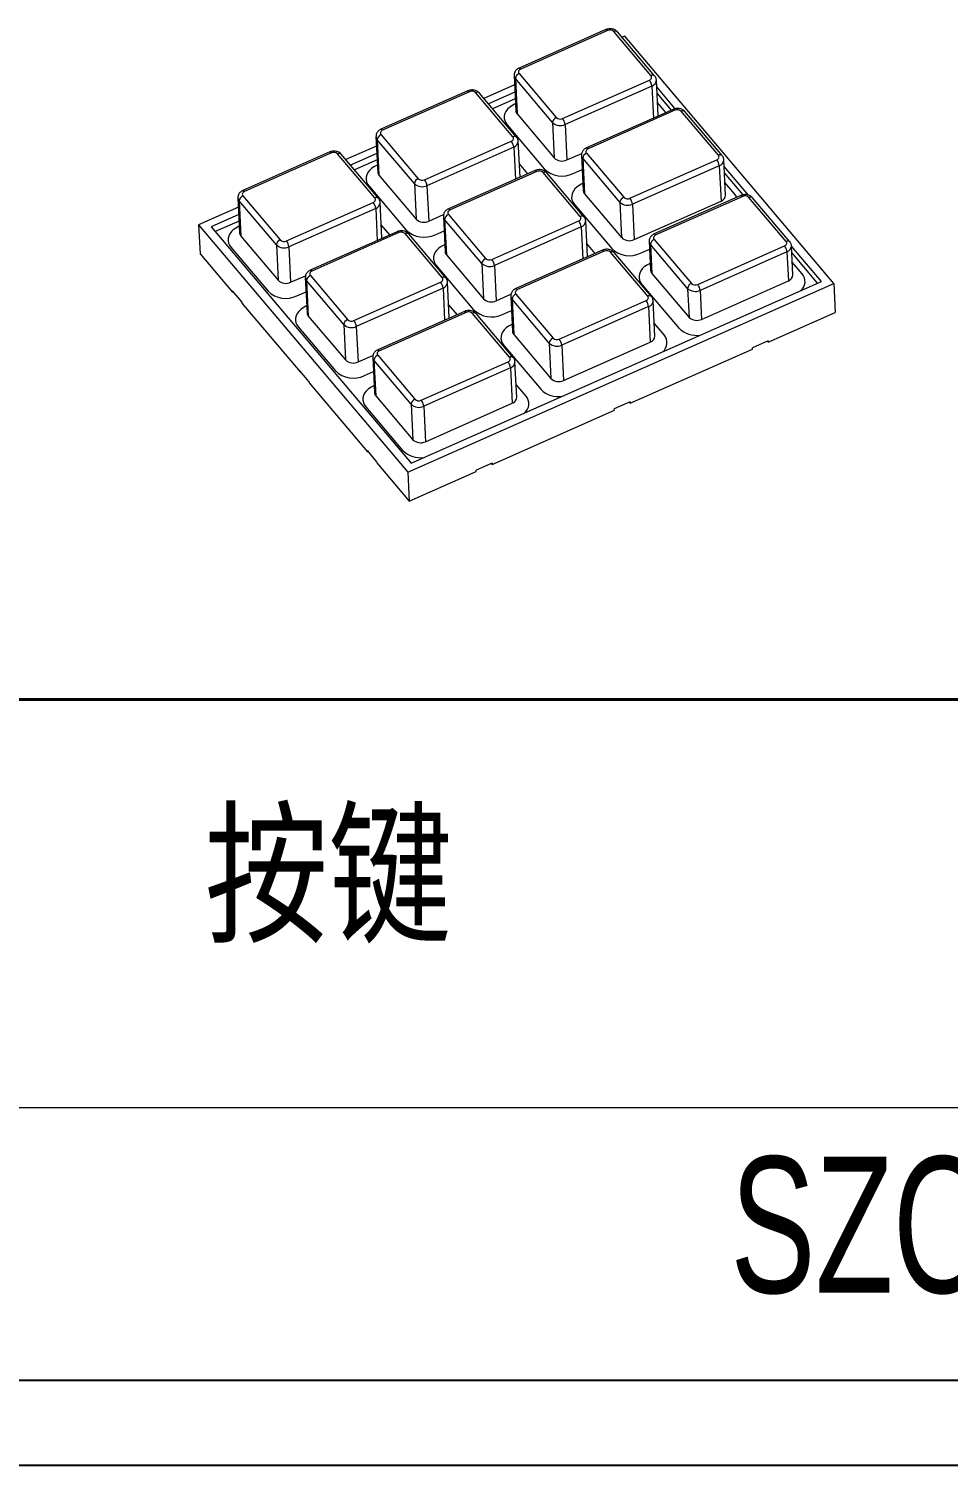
# Model space of a CAD drawing. Header units: inches. Extents: x 1430 to 4816, y 541 to 1061.
# Drawn here: x 4702.6 to 4752.8, y 573 to 651.3 of the extents above; entities that cross this region are included whole.
import ezdxf

# ---------------------------------------------------------------- set-up
doc = ezdxf.new("R2010")
doc.units = ezdxf.units.IN
doc.layers.add('文字', color=81, linetype='Continuous')
doc.layers.add('粗实线', color=7, linetype='Continuous', lineweight=30)
doc.layers.add('细实线', color=3, linetype='Continuous', lineweight=9)
doc.styles.add('宋体', font='', dxfattribs={"width": 0.8, "height": 3.5})
doc.styles.add('长仿宋', font='', dxfattribs={"width": 0.7, "height": 4})
doc.styles.get('宋体').set_extended_font_data('SimSun')
doc.styles.get('长仿宋').set_extended_font_data('SimSun')

msp = doc.modelspace()

# ---------------------------------------------------------------- linework, layer by layer
at = {"color": 7, "linetype": 'Continuous', "lineweight": 15}
for p, q in [((4734.09, 651.3), (4729.354, 649.202)), ((4734.183, 651.247), (4729.447, 649.149)), ((4736.554, 648.793), (4734.525, 651.192)), ((4736.754, 648.778), (4734.725, 651.178)), ((4735.121, 650.95), (4734.973, 650.885)), ((4746.534, 637.452), (4735.121, 650.95)), ((4729.083, 648.799), (4729.178, 646.865)), ((4731.181, 646.233), (4729.152, 648.632)), ((4729.152, 648.632), (4729.246, 646.698)), ((4729.359, 648.903), (4731.388, 646.504)), ((4731.73, 646.449), (4736.466, 648.547)), ((4736.942, 646.612), (4736.847, 648.546)), ((4726.556, 647.962), (4721.82, 645.863)), ((4726.648, 647.909), (4721.912, 645.811)), ((4729.02, 645.455), (4726.991, 647.854)), ((4729.219, 645.44), (4727.19, 647.84)), ((4729.108, 648.286), (4727.438, 647.547)), ((4729.128, 647.883), (4727.692, 647.247)), ((4729.145, 647.531), (4727.913, 646.985)), ((4736.601, 648.222), (4731.865, 646.123)), ((4737.881, 646.986), (4736.864, 648.188)), ((4737.668, 646.906), (4736.882, 647.836)), ((4729.159, 647.249), (4729.111, 647.227)), ((4737.768, 646.95), (4733.032, 644.852)), ((4737.861, 646.898), (4733.125, 644.799)), ((4737.367, 646.773), (4736.907, 647.316)), ((4740.232, 644.443), (4738.203, 646.843)), ((4740.432, 644.429), (4738.402, 646.829)), ((4728.704, 646.099), (4730.733, 643.699)), ((4729.246, 646.698), (4731.276, 644.299)), ((4731.181, 646.233), (4731.276, 644.299)), ((4731.865, 646.123), (4731.96, 644.189)), ((4736.941, 646.584), (4736.942, 646.612)), ((4721.548, 645.461), (4721.643, 643.527)), ((4723.646, 642.895), (4721.617, 645.294)), ((4721.617, 645.294), (4721.712, 643.36)), ((4721.824, 645.565), (4723.853, 643.166)), ((4724.195, 643.111), (4728.931, 645.209)), ((4729.407, 643.274), (4729.312, 645.208)), ((4719.021, 644.624), (4714.285, 642.525)), ((4719.114, 644.571), (4714.378, 642.473)), ((4721.485, 642.117), (4719.456, 644.516)), ((4721.685, 642.102), (4719.655, 644.502)), ((4721.574, 644.948), (4719.904, 644.208)), ((4721.593, 644.545), (4720.157, 643.908)), ((4729.067, 644.884), (4724.331, 642.785)), ((4731.96, 644.189), (4732.771, 644.549)), ((4732.761, 644.449), (4732.855, 642.515)), ((4733.036, 644.554), (4735.065, 642.154)), ((4721.61, 644.193), (4720.378, 643.647)), ((4721.624, 643.911), (4721.576, 643.889)), ((4730.234, 643.612), (4725.498, 641.514)), ((4729.832, 643.434), (4729.373, 643.978)), ((4732.307, 643.448), (4732.799, 643.666)), ((4734.859, 641.883), (4732.83, 644.283)), ((4732.83, 644.283), (4732.924, 642.349)), ((4735.408, 642.1), (4740.144, 644.198)), ((4740.279, 643.872), (4735.543, 641.774)), ((4740.279, 643.872), (4740.374, 641.938)), ((4740.619, 642.263), (4740.525, 644.197)), ((4741.866, 642.274), (4740.542, 643.838)), ((4721.712, 643.36), (4723.741, 640.961)), ((4723.646, 642.895), (4723.741, 640.961)), ((4730.326, 643.56), (4725.59, 641.461)), ((4729.407, 643.246), (4729.407, 643.274)), ((4732.697, 641.105), (4730.668, 643.505)), ((4732.897, 641.091), (4730.868, 643.491)), ((4732.837, 642.899), (4732.789, 642.878)), ((4741.576, 642.285), (4740.559, 643.487)), ((4741.127, 642.325), (4740.585, 642.967)), ((4714.014, 642.122), (4714.108, 640.188)), ((4714.289, 642.227), (4716.319, 639.828)), ((4721.169, 642.761), (4723.198, 640.361)), ((4724.331, 642.785), (4724.425, 640.851)), ((4732.924, 642.349), (4734.953, 639.949)), ((4741.463, 642.249), (4736.727, 640.151)), ((4741.556, 642.197), (4736.82, 640.098)), ((4743.927, 639.742), (4741.898, 642.142)), ((4744.127, 639.728), (4742.097, 642.128)), ((4714.039, 641.61), (4711.871, 640.65)), ((4716.112, 639.556), (4714.083, 641.956)), ((4714.083, 641.956), (4714.177, 640.022)), ((4716.661, 639.773), (4721.397, 641.871)), ((4721.532, 641.545), (4716.796, 639.447)), ((4721.872, 639.936), (4721.778, 641.87)), ((4732.382, 641.749), (4734.411, 639.35)), ((4734.859, 641.883), (4734.953, 639.949)), ((4735.543, 641.774), (4735.638, 639.84)), ((4735.638, 639.84), (4740.374, 641.938)), ((4711.871, 640.65), (4723.285, 627.152)), ((4711.871, 640.65), (4711.948, 639.067)), ((4714.059, 641.207), (4712.555, 640.541)), ((4712.555, 640.541), (4723.462, 627.642)), ((4714.076, 640.855), (4712.776, 640.279)), ((4714.09, 640.572), (4714.042, 640.551)), ((4722.298, 640.096), (4721.838, 640.64)), ((4724.425, 640.851), (4725.236, 641.211)), ((4725.226, 641.111), (4725.321, 639.177)), ((4727.324, 638.545), (4725.295, 640.945)), ((4725.295, 640.945), (4725.39, 639.011)), ((4725.502, 641.216), (4727.531, 638.816)), ((4727.873, 638.762), (4732.609, 640.86)), ((4732.744, 640.534), (4728.008, 638.436)), ((4733.085, 638.925), (4732.99, 640.859)), ((4714.177, 640.022), (4716.206, 637.622)), ((4722.699, 640.274), (4717.963, 638.176)), ((4722.792, 640.221), (4718.056, 638.123)), ((4721.872, 639.908), (4721.872, 639.936)), ((4725.163, 637.767), (4723.134, 640.167)), ((4725.362, 637.753), (4723.333, 640.152)), ((4724.772, 640.11), (4725.265, 640.328)), ((4736.456, 639.748), (4736.533, 638.166)), ((4736.731, 639.853), (4738.76, 637.453)), ((4711.948, 639.067), (4713.724, 636.968)), ((4713.635, 639.423), (4715.664, 637.023)), ((4716.112, 639.556), (4716.206, 637.622)), ((4716.796, 639.447), (4716.891, 637.513)), ((4725.302, 639.561), (4725.254, 639.54)), ((4725.39, 639.011), (4727.419, 636.611)), ((4733.911, 639.263), (4729.175, 637.165)), ((4734.004, 639.21), (4729.268, 637.112)), ((4733.51, 639.085), (4733.05, 639.629)), ((4733.085, 638.897), (4733.085, 638.924)), ((4736.375, 636.756), (4734.346, 639.156)), ((4736.575, 636.742), (4734.546, 639.141)), ((4735.984, 639.098), (4736.477, 639.317)), ((4738.554, 637.182), (4736.525, 639.582)), ((4736.525, 639.582), (4736.602, 638)), ((4739.103, 637.399), (4743.839, 639.497)), ((4743.974, 639.171), (4739.238, 637.073)), ((4743.974, 639.171), (4744.051, 637.589)), ((4744.297, 637.913), (4744.22, 639.496)), ((4745.85, 637.561), (4744.22, 639.489)), ((4745.646, 637.471), (4744.237, 639.137)), ((4724.847, 638.411), (4726.876, 636.012)), ((4727.324, 638.545), (4727.419, 636.611)), ((4728.008, 638.436), (4728.103, 636.502)), ((4736.514, 638.55), (4736.466, 638.529)), ((4744.805, 637.976), (4744.263, 638.617)), ((4716.891, 637.513), (4717.701, 637.872)), ((4717.692, 637.773), (4717.786, 635.839)), ((4719.79, 635.207), (4717.761, 637.607)), ((4717.761, 637.607), (4717.855, 635.673)), ((4717.967, 637.878), (4719.996, 635.478)), ((4720.338, 635.424), (4725.074, 637.522)), ((4723.285, 627.152), (4746.534, 637.452)), ((4723.462, 627.642), (4745.85, 637.561)), ((4725.55, 635.586), (4725.456, 637.52)), ((4736.06, 637.4), (4738.089, 635)), ((4736.602, 638), (4738.631, 635.6)), ((4739.315, 635.491), (4744.051, 637.589)), ((4746.534, 637.452), (4746.612, 635.87)), ((4714.228, 636.438), (4713.72, 637.038)), ((4713.724, 636.968), (4713.72, 637.038)), ((4713.724, 636.968), (4713.765, 636.986)), ((4717.238, 636.772), (4717.73, 636.99)), ((4725.21, 637.196), (4720.474, 635.098)), ((4728.103, 636.502), (4728.914, 636.861)), ((4728.904, 636.762), (4728.999, 634.828)), ((4731.002, 634.196), (4728.973, 636.595)), ((4728.973, 636.595), (4729.067, 634.661)), ((4729.18, 636.867), (4731.209, 634.467)), ((4738.554, 637.182), (4738.631, 635.6)), ((4739.238, 637.073), (4739.315, 635.491)), ((4714.228, 636.438), (4714.231, 636.368)), ((4714.231, 636.368), (4717.402, 632.618)), ((4717.767, 636.223), (4717.719, 636.202)), ((4726.377, 635.925), (4721.641, 633.827)), ((4726.469, 635.872), (4721.733, 633.774)), ((4725.975, 635.747), (4725.516, 636.291)), ((4728.841, 633.418), (4726.812, 635.817)), ((4729.04, 633.403), (4727.011, 635.803)), ((4728.45, 635.76), (4728.942, 635.979)), ((4731.551, 634.412), (4736.287, 636.511)), ((4736.422, 636.185), (4731.686, 634.087)), ((4736.422, 636.185), (4736.517, 634.251)), ((4736.763, 634.575), (4736.668, 636.509)), ((4742.952, 634.248), (4746.612, 635.87)), ((4717.313, 635.073), (4719.342, 632.674)), ((4717.855, 635.673), (4719.884, 633.273)), ((4719.79, 635.207), (4719.884, 633.273)), ((4720.474, 635.098), (4720.568, 633.164)), ((4725.55, 635.559), (4725.55, 635.586)), ((4728.98, 635.212), (4728.932, 635.19)), ((4737.271, 634.638), (4736.728, 635.279)), ((4729.067, 634.661), (4731.097, 632.262)), ((4731.781, 632.153), (4736.517, 634.251)), ((4742.949, 634.319), (4742.088, 633.937)), ((4742.908, 634.301), (4742.952, 634.248)), ((4742.949, 634.319), (4742.952, 634.248)), ((4720.568, 633.164), (4721.379, 633.523)), ((4721.369, 633.424), (4721.464, 631.49)), ((4721.645, 633.529), (4723.674, 631.129)), ((4728.525, 634.062), (4730.554, 631.662)), ((4731.002, 634.196), (4731.097, 632.262)), ((4731.686, 634.087), (4731.781, 632.153)), ((4735.418, 630.91), (4742.091, 633.867)), ((4742.091, 633.867), (4742.088, 633.937)), ((4717.906, 632.089), (4717.398, 632.689)), ((4717.402, 632.618), (4717.398, 632.689)), ((4717.402, 632.618), (4717.442, 632.636)), ((4720.915, 632.422), (4721.408, 632.64)), ((4723.467, 630.858), (4721.438, 633.257)), ((4721.438, 633.257), (4721.533, 631.323)), ((4724.016, 631.074), (4728.752, 633.172)), ((4728.888, 632.847), (4724.152, 630.748)), ((4728.888, 632.847), (4728.982, 630.913)), ((4729.228, 631.237), (4729.133, 633.171)), ((4717.906, 632.089), (4717.909, 632.018)), ((4717.909, 632.018), (4721.08, 628.269)), ((4721.445, 631.874), (4721.397, 631.852)), ((4729.736, 631.3), (4729.194, 631.941)), ((4721.533, 631.323), (4723.562, 628.924)), ((4720.99, 630.724), (4723.019, 628.324)), ((4723.467, 630.858), (4723.562, 628.924)), ((4724.152, 630.748), (4724.246, 628.815)), ((4724.246, 628.815), (4728.982, 630.913)), ((4727.883, 627.572), (4734.557, 630.529)), ((4735.414, 630.981), (4734.553, 630.599)), ((4734.557, 630.529), (4734.553, 630.599)), ((4735.373, 630.963), (4735.418, 630.91)), ((4735.414, 630.981), (4735.418, 630.91)), ((4721.583, 627.739), (4721.076, 628.339)), ((4721.08, 628.269), (4721.076, 628.339)), ((4721.08, 628.269), (4721.12, 628.287)), ((4721.583, 627.739), (4721.587, 627.669)), ((4721.587, 627.669), (4723.362, 625.569)), ((4723.285, 627.152), (4723.362, 625.569)), ((4723.362, 625.569), (4727.022, 627.191)), ((4727.88, 627.643), (4727.018, 627.261)), ((4727.022, 627.191), (4727.018, 627.261)), ((4727.839, 627.624), (4727.883, 627.572)), ((4727.88, 627.643), (4727.883, 627.572))]:
    msp.add_line(p, q, dxfattribs=at)
at = {"color": 8, "linetype": 'Continuous', "lineweight": 15}
for p, q in [((4736.601, 648.222), (4736.687, 646.471)), ((4729.067, 644.884), (4729.152, 643.133)), ((4721.532, 641.545), (4721.618, 639.795)), ((4732.744, 640.534), (4732.83, 638.784)), ((4725.21, 637.196), (4725.295, 635.446))]:
    msp.add_line(p, q, dxfattribs=at)
for p, q in [((4547.233, 577.601), (4811.293, 577.601)), ((4540.095, 572.957), (4815.937, 572.957))]:
    msp.add_line(p, q)
at = {"color": 8, "linetype": 'Continuous', "lineweight": 15, "flags": 128}
for points in [[(4734.09, 651.3), (4734.096, 651.302), (4734.114, 651.301), (4734.135, 651.291), (4734.158, 651.273), (4734.183, 651.247)], [(4729.354, 649.202), (4729.36, 649.203), (4729.378, 649.202), (4729.399, 649.193), (4729.422, 649.175), (4729.447, 649.149)], [(4726.556, 647.962), (4726.561, 647.963), (4726.579, 647.963), (4726.601, 647.953), (4726.624, 647.935), (4726.648, 647.909)], [(4737.768, 646.95), (4737.774, 646.952), (4737.792, 646.951), (4737.813, 646.942), (4737.836, 646.924), (4737.861, 646.898)], [(4721.82, 645.863), (4721.825, 645.865), (4721.843, 645.864), (4721.865, 645.855), (4721.888, 645.837), (4721.912, 645.811)], [(4719.021, 644.624), (4719.027, 644.625), (4719.045, 644.625), (4719.066, 644.615), (4719.089, 644.597), (4719.114, 644.571)], [(4733.032, 644.852), (4733.038, 644.854), (4733.056, 644.853), (4733.077, 644.843), (4733.1, 644.825), (4733.125, 644.799)], [(4730.234, 643.612), (4730.239, 643.614), (4730.257, 643.613), (4730.278, 643.604), (4730.302, 643.585), (4730.326, 643.56)], [(4714.285, 642.525), (4714.291, 642.527), (4714.309, 642.526), (4714.33, 642.517), (4714.353, 642.499), (4714.378, 642.473)], [(4741.463, 642.249), (4741.469, 642.251), (4741.487, 642.25), (4741.508, 642.241), (4741.531, 642.223), (4741.556, 642.197)], [(4725.498, 641.514), (4725.503, 641.516), (4725.521, 641.515), (4725.542, 641.505), (4725.566, 641.487), (4725.59, 641.461)], [(4722.699, 640.274), (4722.705, 640.276), (4722.723, 640.275), (4722.744, 640.265), (4722.767, 640.247), (4722.792, 640.221)], [(4736.727, 640.151), (4736.733, 640.153), (4736.751, 640.152), (4736.772, 640.142), (4736.795, 640.124), (4736.82, 640.098)], [(4733.911, 639.263), (4733.917, 639.265), (4733.935, 639.264), (4733.956, 639.254), (4733.979, 639.236), (4734.004, 639.21)], [(4717.963, 638.176), (4717.969, 638.178), (4717.987, 638.177), (4718.008, 638.167), (4718.031, 638.149), (4718.056, 638.123)], [(4729.175, 637.165), (4729.181, 637.167), (4729.199, 637.166), (4729.22, 637.156), (4729.243, 637.138), (4729.268, 637.112)], [(4726.377, 635.925), (4726.382, 635.927), (4726.4, 635.926), (4726.422, 635.916), (4726.445, 635.898), (4726.469, 635.872)], [(4721.641, 633.827), (4721.646, 633.828), (4721.664, 633.828), (4721.686, 633.818), (4721.709, 633.8), (4721.733, 633.774)]]:
    msp.add_lwpolyline(points, dxfattribs=at)
at = {"color": 7, "linetype": 'Continuous', "lineweight": 15, "flags": 128}
for points in [[(4729.447, 649.149), (4729.407, 649.127), (4729.374, 649.101), (4729.349, 649.071), (4729.332, 649.037), (4729.324, 649.003), (4729.326, 648.968), (4729.338, 648.935), (4729.359, 648.903)], [(4736.466, 648.547), (4736.505, 648.569), (4736.539, 648.595), (4736.564, 648.626), (4736.581, 648.659), (4736.588, 648.693), (4736.586, 648.728), (4736.575, 648.762), (4736.554, 648.793)], [(4729.111, 647.227), (4728.963, 647.15), (4728.833, 647.058), (4728.725, 646.953), (4728.64, 646.838), (4728.581, 646.715), (4728.55, 646.588), (4728.547, 646.46), (4728.572, 646.333), (4728.625, 646.212), (4728.704, 646.099)], [(4721.912, 645.811), (4721.873, 645.789), (4721.84, 645.763), (4721.814, 645.732), (4721.797, 645.699), (4721.79, 645.665), (4721.792, 645.63), (4721.803, 645.596), (4721.824, 645.565)], [(4728.931, 645.209), (4728.971, 645.231), (4729.004, 645.257), (4729.029, 645.288), (4729.046, 645.321), (4729.054, 645.355), (4729.052, 645.39), (4729.04, 645.424), (4729.02, 645.455)], [(4733.125, 644.799), (4733.085, 644.778), (4733.052, 644.751), (4733.027, 644.721), (4733.01, 644.688), (4733.002, 644.653), (4733.004, 644.619), (4733.016, 644.585), (4733.036, 644.554)], [(4740.144, 644.198), (4740.183, 644.22), (4740.216, 644.246), (4740.242, 644.276), (4740.259, 644.309), (4740.266, 644.344), (4740.264, 644.379), (4740.253, 644.412), (4740.232, 644.443)], [(4721.576, 643.889), (4721.428, 643.812), (4721.299, 643.72), (4721.19, 643.615), (4721.106, 643.5), (4721.047, 643.377), (4721.016, 643.25), (4721.012, 643.122), (4721.038, 642.995), (4721.09, 642.874), (4721.169, 642.761)], [(4732.789, 642.878), (4732.641, 642.801), (4732.511, 642.709), (4732.403, 642.604), (4732.318, 642.488), (4732.259, 642.366), (4732.228, 642.239), (4732.225, 642.11), (4732.25, 641.984), (4732.303, 641.863), (4732.382, 641.749)], [(4714.378, 642.473), (4714.338, 642.451), (4714.305, 642.425), (4714.28, 642.394), (4714.263, 642.361), (4714.255, 642.327), (4714.257, 642.292), (4714.269, 642.258), (4714.289, 642.227)], [(4721.397, 641.871), (4721.436, 641.893), (4721.469, 641.919), (4721.495, 641.949), (4721.512, 641.983), (4721.519, 642.017), (4721.517, 642.052), (4721.506, 642.085), (4721.485, 642.117)], [(4741.237, 642.149), (4741.206, 642.212), (4741.127, 642.325)], [(4725.59, 641.461), (4725.551, 641.44), (4725.518, 641.413), (4725.492, 641.383), (4725.475, 641.35), (4725.468, 641.315), (4725.47, 641.281), (4725.481, 641.247), (4725.502, 641.216)], [(4714.042, 640.551), (4713.894, 640.474), (4713.764, 640.382), (4713.656, 640.277), (4713.571, 640.162), (4713.512, 640.039), (4713.481, 639.912), (4713.478, 639.784), (4713.503, 639.657), (4713.556, 639.536), (4713.635, 639.423)], [(4732.609, 640.86), (4732.649, 640.881), (4732.682, 640.908), (4732.707, 640.938), (4732.724, 640.971), (4732.732, 641.006), (4732.73, 641.041), (4732.718, 641.074), (4732.697, 641.105)], [(4736.82, 640.098), (4736.78, 640.077), (4736.747, 640.05), (4736.722, 640.02), (4736.705, 639.987), (4736.697, 639.952), (4736.699, 639.918), (4736.711, 639.884), (4736.731, 639.853)], [(4743.839, 639.497), (4743.878, 639.518), (4743.911, 639.545), (4743.937, 639.575), (4743.954, 639.608), (4743.961, 639.643), (4743.959, 639.678), (4743.948, 639.711), (4743.927, 639.742)], [(4725.254, 639.54), (4725.106, 639.463), (4724.977, 639.371), (4724.868, 639.265), (4724.783, 639.15), (4724.725, 639.028), (4724.693, 638.901), (4724.69, 638.772), (4724.715, 638.646), (4724.768, 638.525), (4724.847, 638.411)], [(4718.056, 638.123), (4718.016, 638.102), (4717.983, 638.075), (4717.957, 638.045), (4717.941, 638.012), (4717.933, 637.977), (4717.935, 637.943), (4717.947, 637.909), (4717.967, 637.878)], [(4736.466, 638.529), (4736.319, 638.451), (4736.189, 638.359), (4736.08, 638.254), (4735.996, 638.139), (4735.937, 638.016), (4735.906, 637.889), (4735.903, 637.761), (4735.928, 637.635), (4735.98, 637.513), (4736.06, 637.4)], [(4725.074, 637.522), (4725.114, 637.543), (4725.147, 637.57), (4725.173, 637.6), (4725.19, 637.633), (4725.197, 637.668), (4725.195, 637.703), (4725.184, 637.736), (4725.163, 637.767)], [(4729.268, 637.112), (4729.228, 637.09), (4729.195, 637.064), (4729.17, 637.034), (4729.153, 637.001), (4729.145, 636.966), (4729.147, 636.931), (4729.159, 636.898), (4729.18, 636.867)], [(4736.287, 636.511), (4736.326, 636.532), (4736.36, 636.558), (4736.385, 636.589), (4736.402, 636.622), (4736.409, 636.657), (4736.407, 636.691), (4736.396, 636.725), (4736.375, 636.756)], [(4717.719, 636.202), (4717.572, 636.125), (4717.442, 636.032), (4717.333, 635.927), (4717.249, 635.812), (4717.19, 635.689), (4717.159, 635.562), (4717.156, 635.434), (4717.181, 635.308), (4717.233, 635.186), (4717.313, 635.073)], [(4728.932, 635.19), (4728.784, 635.113), (4728.654, 635.021), (4728.546, 634.916), (4728.461, 634.801), (4728.402, 634.678), (4728.371, 634.551), (4728.368, 634.423), (4728.393, 634.297), (4728.446, 634.175), (4728.525, 634.062)], [(4721.733, 633.774), (4721.694, 633.752), (4721.661, 633.726), (4721.635, 633.696), (4721.618, 633.662), (4721.611, 633.628), (4721.613, 633.593), (4721.624, 633.56), (4721.645, 633.529)], [(4728.752, 633.172), (4728.792, 633.194), (4728.825, 633.22), (4728.85, 633.251), (4728.867, 633.284), (4728.875, 633.318), (4728.873, 633.353), (4728.861, 633.387), (4728.841, 633.418)], [(4721.397, 631.852), (4721.25, 631.775), (4721.12, 631.683), (4721.011, 631.578), (4720.927, 631.463), (4720.868, 631.34), (4720.837, 631.213), (4720.833, 631.085), (4720.859, 630.958), (4720.911, 630.837), (4720.99, 630.724)]]:
    msp.add_lwpolyline(points, dxfattribs=at)
at = {"color": 7, "linetype": 'Continuous', "lineweight": 15}
for centre, radius, start, end in [((4734.314, 650.971), 0.305, 46.38118, 115.4808), ((4729.477, 648.599), 0.327, 111.24372, 174.13233), ((4735.978, 648.154), 0.627, 6.22739, 38.91305), ((4726.78, 647.633), 0.305, 46.38118, 115.4808), ((4729.453, 646.881), 0.276, 183.41251, 221.51841), ((4737.992, 646.622), 0.305, 46.38118, 115.4808), ((4731.506, 646.199), 0.327, 111.24372, 174.13233), ((4731.602, 646.675), 0.611, 226.38118, 295.4808), ((4731.598, 646.725), 0.305, 226.38118, 295.4808), ((4731.242, 646.055), 0.627, 6.22739, 38.91305), ((4721.942, 645.261), 0.327, 111.24372, 174.13233), ((4728.443, 644.816), 0.627, 6.22739, 38.91305), ((4719.245, 644.295), 0.305, 46.38118, 115.4808), ((4733.155, 644.249), 0.327, 111.24372, 174.13233), ((4731.701, 644.709), 1.399, 226.21322, 295.64876), ((4731.697, 644.741), 0.611, 226.38118, 295.4808), ((4739.656, 643.804), 0.627, 6.22739, 38.91305), ((4721.919, 643.543), 0.276, 183.41251, 221.51841), ((4723.972, 642.861), 0.327, 111.24372, 174.13233), ((4724.068, 643.337), 0.611, 226.38118, 295.4808), ((4724.064, 643.387), 0.305, 226.38118, 295.4808), ((4723.707, 642.717), 0.627, 6.22739, 38.91305), ((4730.458, 643.284), 0.305, 46.38118, 115.4808), ((4714.408, 641.923), 0.327, 111.24372, 174.13233), ((4733.131, 642.532), 0.276, 183.41251, 221.51841), ((4735.184, 641.85), 0.327, 111.24372, 174.13233), ((4735.276, 642.376), 0.305, 226.38118, 295.4808), ((4734.92, 641.706), 0.627, 6.22739, 38.91305), ((4740.263, 642.278), 0.357, 288.11167, 357.5511), ((4741.687, 641.921), 0.305, 46.38118, 115.4808), ((4720.909, 641.477), 0.627, 6.22739, 38.91305), ((4735.28, 642.325), 0.611, 226.38118, 295.4808), ((4724.162, 641.403), 0.611, 226.38118, 295.4808), ((4725.62, 640.911), 0.327, 111.24372, 174.13233), ((4732.121, 640.466), 0.627, 6.22739, 38.91305), ((4714.384, 640.205), 0.276, 183.41251, 221.51841), ((4716.437, 639.523), 0.327, 111.24372, 174.13233), ((4716.529, 640.049), 0.305, 226.38118, 295.4808), ((4716.173, 639.379), 0.627, 6.22739, 38.91305), ((4722.923, 639.946), 0.305, 46.38118, 115.4808), ((4724.167, 641.371), 1.399, 226.21322, 295.64876), ((4735.375, 640.391), 0.611, 226.38118, 295.4808), ((4736.85, 639.548), 0.327, 111.24372, 174.13233), ((4716.533, 639.999), 0.611, 226.38118, 295.4808), ((4725.596, 639.194), 0.276, 183.41251, 221.51841), ((4734.135, 638.934), 0.305, 46.38118, 115.4808), ((4735.379, 640.36), 1.399, 226.21322, 295.64876), ((4743.351, 639.103), 0.627, 6.22739, 38.91305), ((4727.649, 638.512), 0.327, 111.24372, 174.13233), ((4727.746, 638.987), 0.611, 226.38118, 295.4808), ((4727.742, 639.037), 0.305, 226.38118, 295.4808), ((4727.385, 638.368), 0.627, 6.22739, 38.91305), ((4736.809, 638.183), 0.276, 183.41251, 221.51841), ((4716.628, 638.065), 0.611, 226.38118, 295.4808), ((4718.086, 637.573), 0.327, 111.24372, 174.13233), ((4724.587, 637.128), 0.627, 6.22739, 38.91305), ((4738.879, 637.149), 0.327, 111.24372, 174.13233), ((4738.971, 637.675), 0.305, 226.38118, 295.4808), ((4738.615, 637.005), 0.627, 6.22739, 38.91305), ((4743.94, 637.928), 0.357, 288.11167, 357.5511), ((4744.318, 637.558), 0.642, 309.89747, 40.64528), ((4716.632, 638.033), 1.399, 226.21322, 295.64876), ((4727.84, 637.053), 0.611, 226.38118, 295.4808), ((4729.298, 636.562), 0.327, 111.24372, 174.13233), ((4738.975, 637.624), 0.611, 226.38118, 295.4808), ((4718.062, 635.856), 0.276, 183.41251, 221.51841), ((4726.601, 635.596), 0.305, 46.38118, 115.4808), ((4727.844, 637.022), 1.399, 226.21322, 295.64876), ((4735.799, 636.117), 0.627, 6.22739, 38.91305), ((4720.115, 635.174), 0.327, 111.24372, 174.13233), ((4720.211, 635.649), 0.611, 226.38118, 295.4808), ((4720.207, 635.699), 0.305, 226.38118, 295.4808), ((4719.851, 635.03), 0.627, 6.22739, 38.91305), ((4739.021, 635.939), 1.323, 225.17223, 279.67584), ((4739.053, 636.042), 0.611, 226.38118, 295.4808), ((4729.274, 634.844), 0.276, 183.41251, 221.51841), ((4731.327, 634.162), 0.327, 111.24372, 174.13233), ((4731.419, 634.688), 0.305, 226.38118, 295.4808), ((4731.063, 634.019), 0.627, 6.22739, 38.91305), ((4736.406, 634.59), 0.357, 288.11167, 357.5511), ((4736.783, 634.219), 0.642, 309.89747, 40.64528), ((4721.763, 633.224), 0.327, 111.24372, 174.13233), ((4731.423, 634.638), 0.611, 226.38118, 295.4808), ((4720.31, 633.683), 1.399, 226.21322, 295.64876), ((4720.306, 633.715), 0.611, 226.38118, 295.4808), ((4728.264, 632.779), 0.627, 6.22739, 38.91305), ((4731.518, 632.704), 0.611, 226.38118, 295.4808), ((4721.74, 631.506), 0.276, 183.41251, 221.51841), ((4723.793, 630.824), 0.327, 111.24372, 174.13233), ((4723.885, 631.35), 0.305, 226.38118, 295.4808), ((4723.528, 630.68), 0.627, 6.22739, 38.91305), ((4728.871, 631.252), 0.357, 288.11167, 357.5511), ((4729.249, 630.881), 0.642, 309.89747, 40.64528), ((4731.487, 632.601), 1.323, 225.17223, 279.67584), ((4723.889, 631.3), 0.611, 226.38118, 295.4808), ((4723.983, 629.366), 0.611, 226.38118, 295.4808), ((4723.952, 629.263), 1.323, 225.17223, 279.67584)]:
    msp.add_arc(centre, radius, start, end, dxfattribs=at)
at = {"color": 8, "linetype": 'Continuous', "lineweight": 15}
for centre, radius, start, end in [((4734.615, 651.049), 0.169, 49.68646, 122.06197), ((4729.359, 648.815), 0.276, 183.44977, 221.51756), ((4736.644, 648.649), 0.169, 49.61061, 122.07134), ((4736.49, 648.561), 0.357, 288.10906, 357.5844), ((4727.08, 647.711), 0.169, 49.68646, 122.06197), ((4738.293, 646.699), 0.169, 49.68646, 122.06197), ((4721.824, 645.477), 0.276, 183.44977, 221.51756), ((4729.11, 645.311), 0.169, 49.61061, 122.07134), ((4728.956, 645.223), 0.357, 288.10906, 357.5844), ((4719.546, 644.373), 0.169, 49.68646, 122.06197), ((4733.036, 644.466), 0.276, 183.44977, 221.51756), ((4740.322, 644.3), 0.169, 49.61061, 122.07134), ((4740.168, 644.212), 0.357, 288.10906, 357.5844), ((4730.758, 643.361), 0.169, 49.68646, 122.06197), ((4714.289, 642.139), 0.276, 183.44977, 221.51756), ((4721.575, 641.973), 0.169, 49.61061, 122.07134), ((4741.988, 641.998), 0.169, 49.68646, 122.06197), ((4721.421, 641.885), 0.357, 288.10906, 357.5844), ((4725.502, 641.128), 0.276, 183.44977, 221.51756), ((4732.787, 640.962), 0.169, 49.61061, 122.07134), ((4732.633, 640.874), 0.357, 288.10906, 357.5844), ((4723.224, 640.023), 0.169, 49.68646, 122.06197), ((4736.731, 639.765), 0.276, 183.44977, 221.51756), ((4744.017, 639.599), 0.169, 49.61061, 122.07134), ((4734.436, 639.012), 0.169, 49.68646, 122.06197), ((4743.863, 639.511), 0.357, 288.10906, 357.5844), ((4717.967, 637.79), 0.276, 183.44977, 221.51756), ((4725.253, 637.624), 0.169, 49.61061, 122.07134), ((4725.099, 637.535), 0.357, 288.10906, 357.5844), ((4729.18, 636.778), 0.276, 183.44977, 221.51756), ((4736.465, 636.612), 0.169, 49.61061, 122.07134), ((4726.901, 635.674), 0.169, 49.68646, 122.06197), ((4736.311, 636.524), 0.357, 288.10906, 357.5844), ((4721.645, 633.44), 0.276, 183.44977, 221.51756), ((4728.931, 633.274), 0.169, 49.61061, 122.07134), ((4728.777, 633.186), 0.357, 288.10906, 357.5844)]:
    msp.add_arc(centre, radius, start, end, dxfattribs=at)
at = {"color": 7, "linetype": 'Continuous', "lineweight": 15}
for points, knots in [([(4734.725, 651.178), (4734.708, 651.196), (4734.67, 651.236), (4734.597, 651.285), (4734.508, 651.324), (4734.408, 651.346), (4734.303, 651.352), (4734.199, 651.338), (4734.129, 651.316), (4734.094, 651.302), (4734.09, 651.3)], [0, 0, 0, 0, 0.108929, 0.246709, 0.388347, 0.534689, 0.684399, 0.836563, 0.980828, 1, 1, 1, 1]), ([(4729.354, 649.202), (4729.334, 649.192), (4729.285, 649.168), (4729.217, 649.116), (4729.155, 649.047), (4729.111, 648.969), (4729.084, 648.885), (4729.084, 648.828), (4729.084, 648.799)], [0, 0, 0, 0, 0.128245, 0.311655, 0.489605, 0.662552, 0.832205, 1, 1, 1, 1]), ([(4736.846, 648.546), (4736.846, 648.548), (4736.848, 648.581), (4736.831, 648.643), (4736.799, 648.719), (4736.768, 648.76), (4736.754, 648.778)], [0, 0, 0, 0, 0.032599, 0.388685, 0.73584, 1, 1, 1, 1]), ([(4727.19, 647.84), (4727.173, 647.858), (4727.136, 647.898), (4727.062, 647.947), (4726.973, 647.986), (4726.874, 648.008), (4726.769, 648.014), (4726.665, 648), (4726.594, 647.978), (4726.56, 647.963), (4726.556, 647.962)], [0, 0, 0, 0, 0.108929, 0.246709, 0.388347, 0.534689, 0.684399, 0.836563, 0.980828, 1, 1, 1, 1]), ([(4738.402, 646.829), (4738.386, 646.846), (4738.348, 646.887), (4738.275, 646.936), (4738.185, 646.974), (4738.086, 646.997), (4737.981, 647.002), (4737.877, 646.989), (4737.807, 646.967), (4737.772, 646.952), (4737.768, 646.95)], [0, 0, 0, 0, 0.108929, 0.246709, 0.388347, 0.534689, 0.684399, 0.836563, 0.980828, 1, 1, 1, 1]), ([(4721.82, 645.863), (4721.799, 645.854), (4721.75, 645.83), (4721.682, 645.778), (4721.62, 645.709), (4721.577, 645.631), (4721.55, 645.547), (4721.55, 645.489), (4721.549, 645.461)], [0, 0, 0, 0, 0.128245, 0.311655, 0.489605, 0.662552, 0.832205, 1, 1, 1, 1]), ([(4729.311, 645.208), (4729.312, 645.21), (4729.314, 645.243), (4729.297, 645.305), (4729.265, 645.381), (4729.233, 645.422), (4729.219, 645.44)], [0, 0, 0, 0, 0.032599, 0.388685, 0.73584, 1, 1, 1, 1]), ([(4719.655, 644.502), (4719.639, 644.52), (4719.601, 644.56), (4719.528, 644.609), (4719.438, 644.648), (4719.339, 644.67), (4719.234, 644.675), (4719.13, 644.662), (4719.06, 644.64), (4719.025, 644.625), (4719.021, 644.624)], [0, 0, 0, 0, 0.108929, 0.246709, 0.388347, 0.534689, 0.684399, 0.836563, 0.980828, 1, 1, 1, 1]), ([(4733.032, 644.852), (4733.012, 644.842), (4732.963, 644.818), (4732.894, 644.767), (4732.833, 644.698), (4732.789, 644.62), (4732.762, 644.536), (4732.762, 644.478), (4732.762, 644.449)], [0, 0, 0, 0, 0.128245, 0.311655, 0.489605, 0.662552, 0.832205, 1, 1, 1, 1]), ([(4740.524, 644.196), (4740.524, 644.199), (4740.526, 644.232), (4740.509, 644.294), (4740.477, 644.37), (4740.445, 644.411), (4740.432, 644.429)], [0, 0, 0, 0, 0.032599, 0.388685, 0.73584, 1, 1, 1, 1]), ([(4730.868, 643.491), (4730.851, 643.508), (4730.814, 643.549), (4730.74, 643.597), (4730.651, 643.636), (4730.552, 643.659), (4730.446, 643.664), (4730.342, 643.651), (4730.272, 643.629), (4730.238, 643.614), (4730.234, 643.612)], [0, 0, 0, 0, 0.108929, 0.246709, 0.388347, 0.534689, 0.684399, 0.836563, 0.980828, 1, 1, 1, 1]), ([(4714.285, 642.525), (4714.265, 642.515), (4714.216, 642.491), (4714.147, 642.44), (4714.086, 642.371), (4714.042, 642.293), (4714.015, 642.209), (4714.015, 642.151), (4714.015, 642.123)], [0, 0, 0, 0, 0.128245, 0.311655, 0.489605, 0.662552, 0.832205, 1, 1, 1, 1]), ([(4721.777, 641.87), (4721.777, 641.872), (4721.779, 641.905), (4721.762, 641.967), (4721.73, 642.043), (4721.698, 642.084), (4721.685, 642.102)], [0, 0, 0, 0, 0.032599, 0.388685, 0.73584, 1, 1, 1, 1]), ([(4742.097, 642.128), (4742.081, 642.145), (4742.043, 642.186), (4741.97, 642.235), (4741.88, 642.273), (4741.781, 642.296), (4741.676, 642.301), (4741.572, 642.288), (4741.502, 642.266), (4741.467, 642.251), (4741.463, 642.249)], [0, 0, 0, 0, 0.108929, 0.246709, 0.388347, 0.534689, 0.684399, 0.836563, 0.980828, 1, 1, 1, 1]), ([(4725.498, 641.514), (4725.477, 641.504), (4725.428, 641.48), (4725.36, 641.428), (4725.298, 641.36), (4725.254, 641.282), (4725.228, 641.198), (4725.227, 641.14), (4725.227, 641.111)], [0, 0, 0, 0, 0.128245, 0.311655, 0.489605, 0.662552, 0.832205, 1, 1, 1, 1]), ([(4732.989, 640.858), (4732.989, 640.861), (4732.992, 640.894), (4732.975, 640.956), (4732.943, 641.032), (4732.911, 641.073), (4732.897, 641.091)], [0, 0, 0, 0, 0.032599, 0.388685, 0.73584, 1, 1, 1, 1]), ([(4723.333, 640.152), (4723.317, 640.17), (4723.279, 640.21), (4723.206, 640.259), (4723.116, 640.298), (4723.017, 640.321), (4722.912, 640.326), (4722.808, 640.313), (4722.737, 640.291), (4722.703, 640.276), (4722.699, 640.274)], [0, 0, 0, 0, 0.108929, 0.246709, 0.388347, 0.534689, 0.684399, 0.836563, 0.980828, 1, 1, 1, 1]), ([(4736.727, 640.151), (4736.707, 640.141), (4736.658, 640.117), (4736.589, 640.066), (4736.528, 639.997), (4736.484, 639.919), (4736.457, 639.835), (4736.457, 639.777), (4736.457, 639.748)], [0, 0, 0, 0, 0.128245, 0.311655, 0.489605, 0.662552, 0.832205, 1, 1, 1, 1]), ([(4744.219, 639.495), (4744.219, 639.498), (4744.221, 639.531), (4744.204, 639.593), (4744.172, 639.669), (4744.14, 639.71), (4744.127, 639.728)], [0, 0, 0, 0, 0.032599, 0.388685, 0.73584, 1, 1, 1, 1]), ([(4734.546, 639.141), (4734.529, 639.159), (4734.491, 639.199), (4734.418, 639.248), (4734.329, 639.287), (4734.229, 639.31), (4734.124, 639.315), (4734.02, 639.301), (4733.95, 639.28), (4733.915, 639.265), (4733.911, 639.263)], [0, 0, 0, 0, 0.108929, 0.246709, 0.388347, 0.534689, 0.684399, 0.836563, 0.980828, 1, 1, 1, 1]), ([(4717.963, 638.176), (4717.943, 638.166), (4717.893, 638.142), (4717.825, 638.09), (4717.764, 638.022), (4717.72, 637.944), (4717.693, 637.86), (4717.693, 637.802), (4717.693, 637.773)], [0, 0, 0, 0, 0.128245, 0.311655, 0.489605, 0.662552, 0.832205, 1, 1, 1, 1]), ([(4725.455, 637.52), (4725.455, 637.523), (4725.457, 637.556), (4725.44, 637.618), (4725.408, 637.694), (4725.376, 637.735), (4725.362, 637.753)], [0, 0, 0, 0, 0.0325994, 0.3886853, 0.73584, 1, 1, 1, 1]), ([(4729.175, 637.165), (4729.155, 637.155), (4729.106, 637.131), (4729.038, 637.079), (4728.976, 637.01), (4728.932, 636.932), (4728.905, 636.848), (4728.905, 636.791), (4728.905, 636.762)], [0, 0, 0, 0, 0.128245, 0.311655, 0.489605, 0.662552, 0.832205, 1, 1, 1, 1]), ([(4736.667, 636.509), (4736.667, 636.512), (4736.669, 636.545), (4736.652, 636.606), (4736.62, 636.682), (4736.589, 636.724), (4736.575, 636.742)], [0, 0, 0, 0, 0.032599, 0.388685, 0.73584, 1, 1, 1, 1]), ([(4727.011, 635.803), (4726.994, 635.821), (4726.957, 635.861), (4726.883, 635.91), (4726.794, 635.949), (4726.695, 635.972), (4726.59, 635.977), (4726.486, 635.963), (4726.415, 635.942), (4726.381, 635.927), (4726.377, 635.925)], [0, 0, 0, 0, 0.1089286, 0.2467086, 0.3883468, 0.5346885, 0.6843988, 0.8365629, 0.9808277, 1, 1, 1, 1]), ([(4721.641, 633.827), (4721.621, 633.817), (4721.571, 633.793), (4721.503, 633.741), (4721.441, 633.672), (4721.398, 633.594), (4721.371, 633.51), (4721.371, 633.453), (4721.37, 633.424)], [0, 0, 0, 0, 0.128245, 0.311655, 0.489605, 0.662552, 0.832205, 1, 1, 1, 1]), ([(4729.132, 633.171), (4729.133, 633.174), (4729.135, 633.206), (4729.118, 633.268), (4729.086, 633.344), (4729.054, 633.386), (4729.04, 633.403)], [0, 0, 0, 0, 0.032599, 0.388685, 0.73584, 1, 1, 1, 1])]:
    msp.add_open_spline(points, degree=3, knots=knots, dxfattribs=at)
at = {"layer": '粗实线', "color": 7, "lineweight": 40}
msp.add_line((4811.293, 614.751), (4699.842, 614.751), dxfattribs=at)
at = {"layer": '细实线', "color": 7}
msp.add_line((4811.293, 592.461), (4644.116, 592.461), dxfattribs=at)

# ---------------------------------------------------------------- texts
at = {"layer": '文字', "color": 0, "insert": (4712.194, 608.337), "char_height": 6.1917, "width": 79.15912, "attachment_point": 1, "style": '宋体'}
msp.add_mtext('按键', dxfattribs=at)
at = {"layer": '粗实线', "insert": (4740.888, 589.8), "char_height": 7.43008, "width": 83.32104, "attachment_point": 1, "style": '长仿宋'}
msp.add_mtext('{\\fSTXinwei|b0|i0|c134|p2;SZOMK}', dxfattribs=at)

doc.saveas('drawing.dxf')
